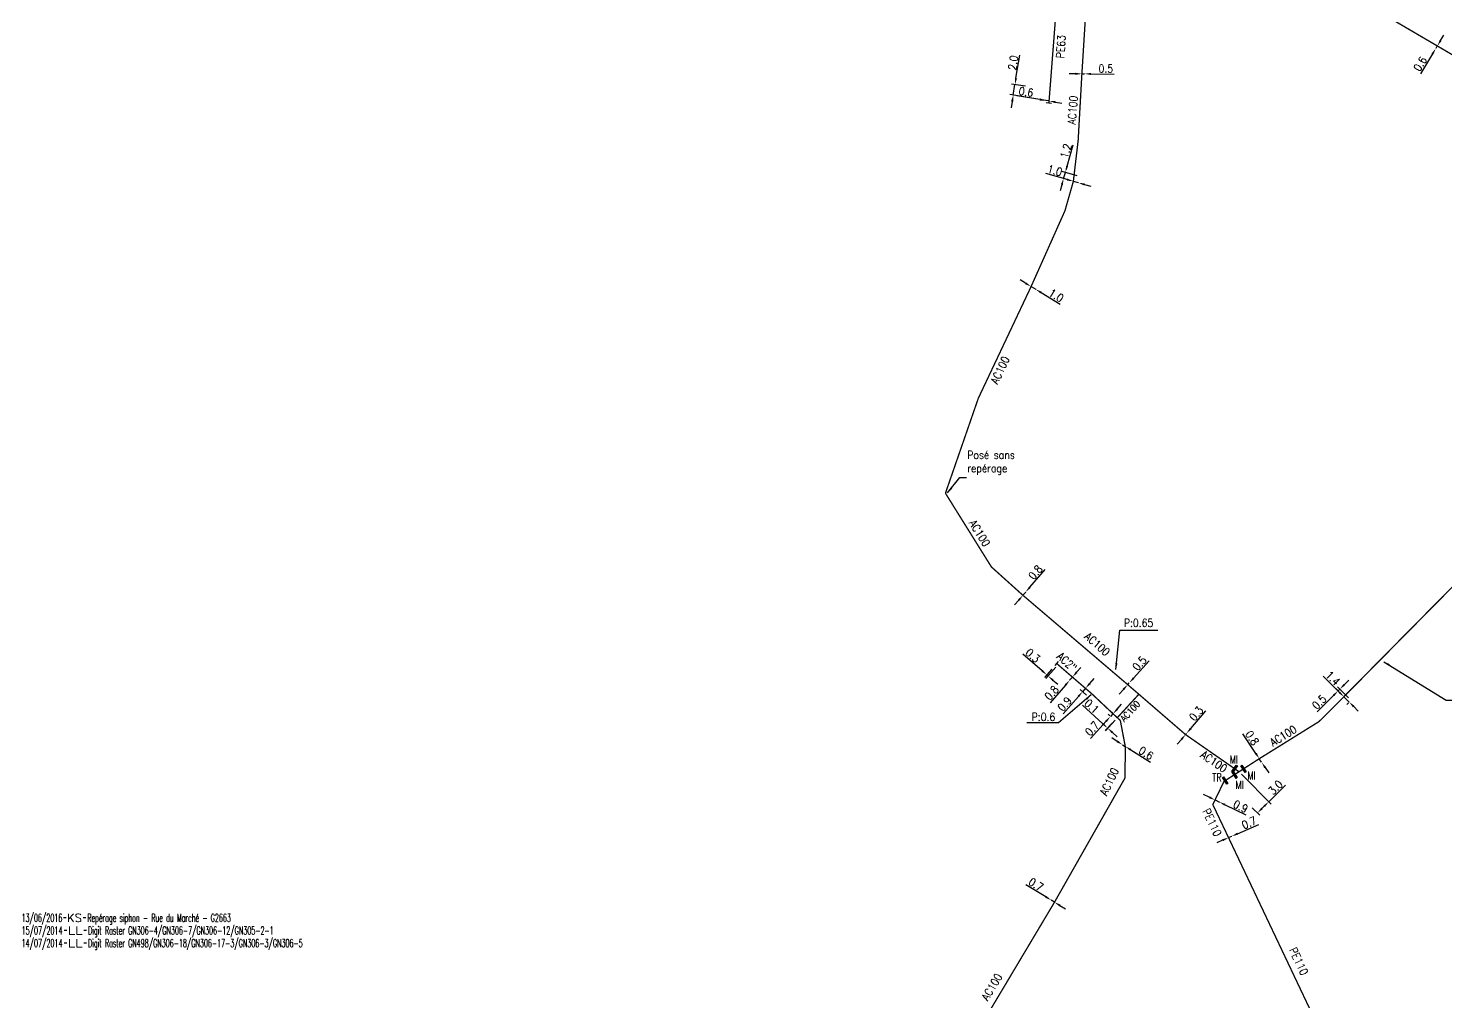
# Model space of a CAD drawing. Header units: millimetres. Extents: x 107999 to 109004, y 120010 to 121005.
# Drawn here: x 108010.8 to 108276.5, y 120505.6 to 120688.1 of the extents above; entities that cross this region are included whole.
import ezdxf
from ezdxf.enums import TextEntityAlignment as Align

# ---------------------------------------------------------------- set-up
doc = ezdxf.new("R2010")
doc.units = ezdxf.units.MM
doc.header["$PDMODE"] = 34
doc.linetypes.add('L_25_AP', pattern=[2000, 1000, 1000])
doc.linetypes.add('L_25_PE', pattern=[2000, 1000, 1000])
doc.layers.get('0').update_dxf_attribs({"linetype": 'CONTINUOUS'})
doc.layers.get('Defpoints').update_dxf_attribs({"linetype": 'CONTINUOUS'})
for name, color, linetype in [('L_150', 1, 'CONTINUOUS'), ('L_340', 7, 'CONTINUOUS'), ('L_910', 7, 'CONTINUOUS')]:
    doc.layers.add(name, color=color, linetype=linetype)
doc.styles.get("Standard").update_dxf_attribs({"font": 'romans.shx', "width": 0.85})
doc.dimstyles.get("Standard").update_dxf_attribs({"dimtxt": 1.5, "dimasz": 1.2, "dimexe": 0.625, "dimexo": 0.625, "dimgap": 0.25, "dimtad": 1, "dimdec": 1, "dimzin": 0, "dimdsep": 46, "dimtxsty": 'Standard', "dimcen": -0.5, "dimadec": 0, "dimazin": 0, "dimtfac": 1, "dimtdec": 1, "dimtmove": 0, "dimatfit": 3, "dimfxl": 0, "dimtolj": 1, "dimtzin": 0, "dimarcsym": 0})

# ---------------------------------------------------------------- blocks, each defined once
blk = doc.blocks.new('L_340_19')
at = {"linetype": 'Continuous'}
blk.add_hatch(color=0, dxfattribs=at).paths.add_polyline_path([(0.125, 0.75), (-0.125, 0.75), (-0.125, -0.75), (0.125, -0.75)])
at = {"color": 0, "linetype": 'Continuous'}
blk.add_lwpolyline([(-0.125, 0.75), (0.125, 0.75), (0.125, -0.75), (-0.125, -0.75)], close=True, dxfattribs=at)
at = {"color": 0, "linetype": 'Continuous', "width": 0.75}
for tag, height, flags, p in [('TR', 1.5, 8, (0, 3)), ('DEF_LEG', 1.2, 3, (0, -5)), ('DEF_COUP', 1.2, 3, (0, -7.5)), ('DEF_TYPE', 1.2, 3, (0, -10))]:
    blk.add_attdef(tag, text='', height=height, dxfattribs=dict(at, flags=flags)).set_placement(p, align=Align.MIDDLE)
blk = doc.blocks.new('L_340_16')
at = {"linetype": 'Continuous'}
blk.add_hatch(color=0, dxfattribs=at).paths.add_polyline_path([(0.125, 0.75), (-0.125, 0.75), (-0.125, -0.75), (0.125, -0.75)])
at = {"color": 0, "linetype": 'Continuous'}
blk.add_lwpolyline([(-0.125, 0.75), (0.125, 0.75), (0.125, -0.75), (-0.125, -0.75)], close=True, dxfattribs=at)
at = {"color": 0, "linetype": 'Continuous', "width": 0.75}
for tag, height, flags, p in [('MI', 1.5, 8, (0, 3)), ('DEF_LEG', 1.2, 3, (0, -5)), ('DEF_COUP', 1.2, 3, (0, -7.5)), ('DEF_TYPE', 1.2, 3, (0, -10))]:
    blk.add_attdef(tag, text='', height=height, dxfattribs=dict(at, flags=flags)).set_placement(p, align=Align.MIDDLE)
blk = doc.blocks.new('GIS_MODF')
at = {"color": 0, "linetype": 'Continuous', "flags": 128}
for points in [[(-2.18, -0.01), (-1.68, -0.01)], [(1.52, -0.01), (2.02, -0.01)]]:
    blk.add_lwpolyline(points, dxfattribs=at)
at = {"color": 0, "linetype": 'Continuous', "width": 0.5}
blk.add_attdef('DATE', text='', height=1.5, dxfattribs=at).set_placement((-2.5, -0.8), align=Align.RIGHT)
at = {"color": 0, "linetype": 'Continuous', "width": 1.771291}
blk.add_attdef('USER', text='', height=1.5, dxfattribs=at).set_placement((-1.51, -0.8), (1.28, -0.8), align=Align.FIT)
at = {"color": 0, "linetype": 'Continuous', "width": 0.5}
blk.add_attdef('DESC', (2.29, -0.8), '', height=1.5, dxfattribs=at)
blk = doc.blocks.new('L_340_07')
at = {"color": 0, "linetype": 'Continuous', "const_width": 0.25, "flags": 128}
blk.add_lwpolyline([(0, 0), (0.35, 0)], dxfattribs=at)
at = {"color": 0, "linetype": 'Continuous', "flags": 128}
blk.add_lwpolyline([(0.35, -0.5), (0.35, 0.5)], dxfattribs=at)
at = {"color": 0, "linetype": 'Continuous', "width": 0.75, "flags": 3}
for tag, p in [('DEF_COUP', (0.72, -5.97)), ('DEF_LEG', (0.72, -3.47)), ('DEF_TYPE', (0.72, -8.47))]:
    blk.add_attdef(tag, text='', height=1.2, dxfattribs=at).set_placement(p, align=Align.MIDDLE)
blk = doc.blocks.new('*D148')
at = {"layer": 'Defpoints', "color": 0, "linetype": 'Continuous', "transparency": 16777216}
for p in [(108237.76, 120548.74), (108239.79, 120542.45), (108241.21, 120541.01)]:
    blk.add_point(p, dxfattribs=at)
at = {"layer": 'L_150', "color": 0, "linetype": 'Continuous', "lineweight": -2, "transparency": 16777216}
for p, q in [((108238.2, 120548.3), (108243.78, 120542.69)), ((108243.34, 120543.13), (108246.44, 120546.21)), ((108240.23, 120542), (108241.65, 120540.57)), ((108242.06, 120541.86), (108242.49, 120542.28))]:
    blk.add_line(p, q, dxfattribs=at)
at = {"layer": 'L_150', "color": 0, "linetype": 'Continuous', "transparency": 16777216}
for points in [[(108242.35, 120542.42), (108242.63, 120542.14), (108243.34, 120543.13)], [(108241.92, 120542), (108242.2, 120541.72), (108241.21, 120541.01)]]:
    blk.add_solid(points, dxfattribs=at)
at = {"layer": 'L_150', "color": 0, "linetype": 'Continuous', "transparency": 16777216, "insert": (108244.61, 120545.8), "char_height": 1.5, "attachment_point": 5, "rotation": 44.8617}
blk.add_mtext('\\A1;3.0', dxfattribs=at)
blk = doc.blocks.new('*D149')
at = {"layer": 'Defpoints', "color": 0, "linetype": 'Continuous', "transparency": 16777216}
for p in [(108241.56, 120551.19), (108242, 120550.52), (108242, 120550.52)]:
    blk.add_point(p, dxfattribs=at)
at = {"layer": 'L_150', "color": 0, "linetype": 'Continuous', "lineweight": -2, "transparency": 16777216}
for p, q in [((108240.9, 120552.19), (108238.5, 120555.84)), ((108242, 120550.52), (108241.56, 120551.19)), ((108242.66, 120549.52), (108243.32, 120548.52))]:
    blk.add_line(p, q, dxfattribs=at)
at = {"layer": 'L_150', "color": 0, "linetype": 'Continuous', "transparency": 16777216}
for points in [[(108241.07, 120552.3), (108240.73, 120552.08), (108241.56, 120551.19)], [(108242.83, 120549.63), (108242.49, 120549.41), (108242, 120550.52)]]:
    blk.add_solid(points, dxfattribs=at)
at = {"layer": 'L_150', "color": 0, "linetype": 'Continuous', "transparency": 16777216, "insert": (108240.21, 120555.07), "char_height": 1.5, "attachment_point": 5, "rotation": 303.3249}
blk.add_mtext('\\A1;0.8', dxfattribs=at)
blk = doc.blocks.new('*D150')
at = {"layer": 'Defpoints', "color": 0, "linetype": 'Continuous', "transparency": 16777216}
for p in [(108233.26, 120543.45), (108234.07, 120543.06), (108234.07, 120543.06)]:
    blk.add_point(p, dxfattribs=at)
at = {"layer": 'L_150', "color": 0, "linetype": 'Continuous', "lineweight": -2, "transparency": 16777216}
for p, q in [((108232.18, 120543.97), (108231.1, 120544.49)), ((108233.26, 120543.45), (108234.07, 120543.06)), ((108235.15, 120542.53), (108239.03, 120540.66))]:
    blk.add_line(p, q, dxfattribs=at)
at = {"layer": 'L_150', "color": 0, "linetype": 'Continuous', "transparency": 16777216}
for points in [[(108232.26, 120544.15), (108232.09, 120543.79), (108233.26, 120543.45)], [(108235.23, 120542.71), (108235.06, 120542.35), (108234.07, 120543.06)]]:
    blk.add_solid(points, dxfattribs=at)
at = {"layer": 'L_150', "color": 0, "linetype": 'Continuous', "transparency": 16777216, "insert": (108238.06, 120542.23), "char_height": 1.5, "attachment_point": 5, "rotation": 334.1848}
blk.add_mtext('\\A1;0.9', dxfattribs=at)
blk = doc.blocks.new('*D151')
at = {"layer": 'Defpoints', "color": 0, "linetype": 'Continuous', "transparency": 16777216}
for p in [(108235.79, 120536.39), (108236.38, 120536.65), (108236.38, 120536.65)]:
    blk.add_point(p, dxfattribs=at)
at = {"layer": 'L_150', "color": 0, "linetype": 'Continuous', "lineweight": -2, "transparency": 16777216}
for p, q in [((108237.48, 120537.13), (108241.49, 120538.88)), ((108234.69, 120535.91), (108233.59, 120535.43)), ((108235.79, 120536.39), (108236.38, 120536.65))]:
    blk.add_line(p, q, dxfattribs=at)
at = {"layer": 'L_150', "color": 0, "linetype": 'Continuous', "transparency": 16777216}
for points in [[(108237.4, 120537.31), (108237.56, 120536.95), (108236.38, 120536.65)], [(108234.61, 120536.09), (108234.77, 120535.72), (108235.79, 120536.39)]]:
    blk.add_solid(points, dxfattribs=at)
at = {"layer": 'L_150', "color": 0, "linetype": 'Continuous', "transparency": 16777216, "insert": (108239.64, 120539.16), "char_height": 1.5, "attachment_point": 5, "rotation": 23.6344}
blk.add_mtext('\\A1;0.7', dxfattribs=at)
blk = doc.blocks.new('*D303')
at = {"layer": 'Defpoints', "color": 0, "linetype": 'Continuous', "transparency": 16777216}
for p in [(108202.57, 120524.66), (108202.57, 120524.66), (108203.17, 120524.29)]:
    blk.add_point(p, dxfattribs=at)
at = {"layer": 'L_150', "color": 0, "linetype": 'Continuous', "lineweight": -2, "transparency": 16777216}
for p, q in [((108201.55, 120525.29), (108197.82, 120527.57)), ((108203.17, 120524.29), (108202.57, 120524.66)), ((108204.19, 120523.66), (108205.21, 120523.03))]:
    blk.add_line(p, q, dxfattribs=at)
at = {"layer": 'L_150', "color": 0, "linetype": 'Continuous', "transparency": 16777216}
for points in [[(108201.65, 120525.46), (108201.44, 120525.12), (108202.57, 120524.66)], [(108204.29, 120523.83), (108204.08, 120523.49), (108203.17, 120524.29)]]:
    blk.add_solid(points, dxfattribs=at)
at = {"layer": 'L_150', "color": 0, "linetype": 'Continuous', "transparency": 16777216, "insert": (108199.7, 120527.6), "char_height": 1.5, "attachment_point": 5, "rotation": 328.421}
blk.add_mtext('\\A1;0.7', dxfattribs=at)
blk = doc.blocks.new('*D304')
at = {"layer": 'Defpoints', "color": 0, "linetype": 'Continuous', "transparency": 16777216}
for p in [(108215.92, 120553.81), (108215.92, 120553.81), (108216.43, 120553.49)]:
    blk.add_point(p, dxfattribs=at)
at = {"layer": 'L_150', "color": 0, "linetype": 'Continuous', "lineweight": -2, "transparency": 16777216}
for p, q in [((108214.91, 120554.44), (108213.89, 120555.08)), ((108215.92, 120553.81), (108216.43, 120553.49)), ((108217.45, 120552.85), (108221.15, 120550.53))]:
    blk.add_line(p, q, dxfattribs=at)
at = {"layer": 'L_150', "color": 0, "linetype": 'Continuous', "transparency": 16777216}
for points in [[(108215.01, 120554.61), (108214.8, 120554.27), (108215.92, 120553.81)], [(108217.56, 120553.02), (108217.34, 120552.68), (108216.43, 120553.49)]]:
    blk.add_solid(points, dxfattribs=at)
at = {"layer": 'L_150', "color": 0, "linetype": 'Continuous', "transparency": 16777216, "insert": (108220.34, 120552.22), "char_height": 1.5, "attachment_point": 5, "rotation": 327.9669}
blk.add_mtext('\\A1;0.6', dxfattribs=at)
blk = doc.blocks.new('*D305')
at = {"layer": 'Defpoints', "color": 0, "linetype": 'Continuous', "transparency": 16777216}
for p in [(108214.94, 120558.87), (108213.1, 120556.94), (108214.43, 120558.39)]:
    blk.add_point(p, dxfattribs=at)
at = {"layer": 'L_150', "color": 0, "linetype": 'Continuous', "lineweight": -2, "transparency": 16777216}
for p, q in [((108212.22, 120557.75), (108208.44, 120561.22)), ((108214.01, 120557.93), (108212.68, 120556.48)), ((108214.52, 120558.41), (108212.72, 120556.44)), ((108213.14, 120556.91), (108213.1, 120556.94)), ((108214.02, 120556.09), (108214.91, 120555.28))]:
    blk.add_line(p, q, dxfattribs=at)
at = {"layer": 'L_150', "color": 0, "linetype": 'Continuous', "transparency": 16777216}
for points in [[(108212.35, 120557.9), (108212.08, 120557.6), (108213.1, 120556.94)], [(108214.16, 120556.24), (108213.89, 120555.95), (108213.14, 120556.91)]]:
    blk.add_solid(points, dxfattribs=at)
at = {"layer": 'L_150', "color": 0, "linetype": 'Continuous', "transparency": 16777216, "insert": (108210.15, 120561.01), "char_height": 1.5, "attachment_point": 5, "rotation": 317.4646}
blk.add_mtext('\\A1;0.1', dxfattribs=at)
blk = doc.blocks.new('*D306')
at = {"layer": 'Defpoints', "color": 0, "linetype": 'Continuous', "transparency": 16777216}
for p in [(108213.66, 120559.1), (108214.01, 120558.77), (108214.48, 120559.29)]:
    blk.add_point(p, dxfattribs=at)
at = {"layer": 'L_150', "color": 0, "linetype": 'Continuous', "lineweight": -2, "transparency": 16777216}
for p, q in [((108214.94, 120560.5), (108215.75, 120561.38)), ((108213.55, 120559.2), (108213.2, 120559.52)), ((108214.13, 120559.61), (108213.66, 120559.1)), ((108214.02, 120559.71), (108213.67, 120560.03)), ((108212.85, 120558.21), (108209.89, 120554.99))]:
    blk.add_line(p, q, dxfattribs=at)
at = {"layer": 'L_150', "color": 0, "linetype": 'Continuous', "transparency": 16777216}
for points in [[(108212.7, 120558.35), (108212.99, 120558.08), (108213.66, 120559.1)], [(108214.79, 120560.63), (108215.09, 120560.36), (108214.13, 120559.61)]]:
    blk.add_solid(points, dxfattribs=at)
at = {"layer": 'L_150', "color": 0, "linetype": 'Continuous', "transparency": 16777216, "insert": (108210.23, 120556.83), "char_height": 1.5, "attachment_point": 5, "rotation": 47.4646}
blk.add_mtext('\\A1;0.7', dxfattribs=at)
blk = doc.blocks.new('*D307')
at = {"layer": 'Defpoints', "color": 0, "linetype": 'Continuous', "transparency": 16777216}
for p in [(108201.73, 120566.9), (108203.07, 120568.43), (108203.81, 120568.83)]:
    blk.add_point(p, dxfattribs=at)
at = {"layer": 'L_340', "color": 0, "linetype": 'Continuous', "lineweight": -2, "transparency": 16777216}
for p, q in [((108200.83, 120567.68), (108197.25, 120570.79)), ((108202.66, 120567.96), (108201.32, 120566.42)), ((108203.4, 120568.35), (108201.55, 120566.23)), ((108201.96, 120566.7), (108201.73, 120566.9)), ((108202.87, 120565.91), (108203.77, 120565.13))]:
    blk.add_line(p, q, dxfattribs=at)
at = {"layer": 'L_340', "color": 0, "linetype": 'Continuous', "transparency": 16777216}
for points in [[(108200.96, 120567.83), (108200.7, 120567.53), (108201.73, 120566.9)], [(108203, 120566.06), (108202.74, 120565.76), (108201.96, 120566.7)]]:
    blk.add_solid(points, dxfattribs=at)
at = {"layer": 'L_340', "color": 0, "linetype": 'Continuous', "transparency": 16777216, "insert": (108199.1, 120570.51), "char_height": 1.5, "attachment_point": 5, "rotation": 319.0316}
blk.add_mtext('\\A1;0.3', dxfattribs=at)
blk = doc.blocks.new('*D308')
at = {"layer": 'Defpoints', "color": 0, "linetype": 'Continuous', "transparency": 16777216}
for p in [(108206.01, 120565.88), (108206.01, 120565.88), (108206.53, 120566.48)]:
    blk.add_point(p, dxfattribs=at)
at = {"layer": 'L_150', "color": 0, "linetype": 'Continuous', "lineweight": -2, "transparency": 16777216}
for p, q in [((108207.32, 120567.39), (108208.11, 120568.29)), ((108205.22, 120564.97), (108202.36, 120561.67)), ((108206.53, 120566.48), (108206.01, 120565.88))]:
    blk.add_line(p, q, dxfattribs=at)
at = {"layer": 'L_150', "color": 0, "linetype": 'Continuous', "transparency": 16777216}
for points in [[(108207.17, 120567.52), (108207.47, 120567.26), (108206.53, 120566.48)], [(108205.07, 120565.1), (108205.37, 120564.84), (108206.01, 120565.88)]]:
    blk.add_solid(points, dxfattribs=at)
at = {"layer": 'L_150', "color": 0, "linetype": 'Continuous', "transparency": 16777216, "insert": (108202.64, 120563.52), "char_height": 1.5, "attachment_point": 5, "rotation": 49.0316}
blk.add_mtext('\\A1;0.8', dxfattribs=at)
blk = doc.blocks.new('*D309')
at = {"layer": 'Defpoints', "color": 0, "linetype": 'Continuous', "transparency": 16777216}
for p in [(108208.43, 120563.75), (108209.63, 120562.69), (108210.19, 120563.33)]:
    blk.add_point(p, dxfattribs=at)
at = {"layer": 'L_150', "color": 0, "linetype": 'Continuous', "lineweight": -2, "transparency": 16777216}
for p, q in [((108209.16, 120563.11), (108207.96, 120564.16)), ((108208.99, 120564.39), (108208.43, 120563.75)), ((108209.72, 120563.75), (108208.52, 120564.8)), ((108209.78, 120565.29), (108210.58, 120566.19)), ((108207.64, 120562.85), (108204.79, 120559.62))]:
    blk.add_line(p, q, dxfattribs=at)
at = {"layer": 'L_150', "color": 0, "linetype": 'Continuous', "transparency": 16777216}
for points in [[(108209.63, 120565.42), (108209.94, 120565.16), (108208.99, 120564.39)], [(108207.49, 120562.98), (108207.79, 120562.72), (108208.43, 120563.75)]]:
    blk.add_solid(points, dxfattribs=at)
at = {"layer": 'L_150', "color": 0, "linetype": 'Continuous', "transparency": 16777216, "insert": (108205.07, 120561.44), "char_height": 1.5, "attachment_point": 5, "rotation": 48.6277}
blk.add_mtext('\\A1;0.9', dxfattribs=at)
blk = doc.blocks.new('*D310')
at = {"layer": 'Defpoints', "color": 0, "linetype": 'Continuous', "transparency": 16777216}
for p in [(108227.93, 120555.94), (108227.93, 120555.94), (108227.73, 120555.71)]:
    blk.add_point(p, dxfattribs=at)
at = {"layer": 'L_150', "color": 0, "linetype": 'Continuous', "lineweight": -2, "transparency": 16777216}
for p, q in [((108228.71, 120556.85), (108231.54, 120560.18)), ((108227.73, 120555.71), (108227.93, 120555.94)), ((108226.95, 120554.8), (108226.18, 120553.88))]:
    blk.add_line(p, q, dxfattribs=at)
at = {"layer": 'L_150', "color": 0, "linetype": 'Continuous', "transparency": 16777216}
for points in [[(108228.55, 120556.98), (108228.86, 120556.72), (108227.93, 120555.94)], [(108226.8, 120554.93), (108227.11, 120554.67), (108227.73, 120555.71)]]:
    blk.add_solid(points, dxfattribs=at)
at = {"layer": 'L_150', "color": 0, "linetype": 'Continuous', "transparency": 16777216, "insert": (108229.75, 120559.62), "char_height": 1.5, "attachment_point": 5, "rotation": 49.5732}
blk.add_mtext('\\A1;0.3', dxfattribs=at)
blk = doc.blocks.new('*D311')
at = {"layer": 'Defpoints', "color": 0, "linetype": 'Continuous', "transparency": 16777216}
for p in [(108216.89, 120565.07), (108217.19, 120565.41), (108217.19, 120565.41)]:
    blk.add_point(p, dxfattribs=at)
at = {"layer": 'L_150', "color": 0, "linetype": 'Continuous', "lineweight": -2, "transparency": 16777216}
for p, q in [((108218, 120566.3), (108220.92, 120569.55)), ((108216.09, 120564.18), (108215.29, 120563.29)), ((108216.89, 120565.07), (108217.19, 120565.41))]:
    blk.add_line(p, q, dxfattribs=at)
at = {"layer": 'L_150', "color": 0, "linetype": 'Continuous', "transparency": 16777216}
for points in [[(108215.94, 120564.31), (108216.24, 120564.05), (108216.89, 120565.07)], [(108217.85, 120566.43), (108218.14, 120566.16), (108217.19, 120565.41)]]:
    blk.add_solid(points, dxfattribs=at)
at = {"layer": 'L_150', "color": 0, "linetype": 'Continuous', "transparency": 16777216, "insert": (108219.12, 120569.04), "char_height": 1.5, "attachment_point": 5, "rotation": 48.0014}
blk.add_mtext('\\A1;0.5', dxfattribs=at)
blk = doc.blocks.new('*D312')
at = {"layer": 'Defpoints', "color": 0, "linetype": 'Continuous', "transparency": 16777216}
for p in [(108197.25, 120581.82), (108197.77, 120582.43), (108197.77, 120582.43)]:
    blk.add_point(p, dxfattribs=at)
at = {"layer": 'L_150', "color": 0, "linetype": 'Continuous', "lineweight": -2, "transparency": 16777216}
for p, q in [((108198.55, 120583.34), (108201.39, 120586.67)), ((108196.47, 120580.91), (108195.69, 120580)), ((108197.25, 120581.82), (108197.77, 120582.43))]:
    blk.add_line(p, q, dxfattribs=at)
at = {"layer": 'L_150', "color": 0, "linetype": 'Continuous', "transparency": 16777216}
for points in [[(108198.4, 120583.47), (108198.7, 120583.21), (108197.77, 120582.43)], [(108196.32, 120581.04), (108196.62, 120580.78), (108197.25, 120581.82)]]:
    blk.add_solid(points, dxfattribs=at)
at = {"layer": 'L_150', "color": 0, "linetype": 'Continuous', "transparency": 16777216, "insert": (108199.6, 120586.11), "char_height": 1.5, "attachment_point": 5, "rotation": 49.5029}
blk.add_mtext('\\A1;0.8', dxfattribs=at)
blk = doc.blocks.new('*D313')
at = {"layer": 'Defpoints', "color": 0, "linetype": 'Continuous', "transparency": 16777216}
for p in [(108198.78, 120639.69), (108199.64, 120639.18), (108199.64, 120639.18)]:
    blk.add_point(p, dxfattribs=at)
at = {"layer": 'L_150', "color": 0, "linetype": 'Continuous', "lineweight": -2, "transparency": 16777216}
for p, q in [((108197.75, 120640.31), (108196.72, 120640.93)), ((108198.78, 120639.69), (108199.64, 120639.18)), ((108200.67, 120638.56), (108204.26, 120636.4))]:
    blk.add_line(p, q, dxfattribs=at)
at = {"layer": 'L_150', "color": 0, "linetype": 'Continuous', "transparency": 16777216}
for points in [[(108197.85, 120640.48), (108197.65, 120640.14), (108198.78, 120639.69)], [(108200.77, 120638.73), (108200.56, 120638.39), (108199.64, 120639.18)]]:
    blk.add_solid(points, dxfattribs=at)
at = {"layer": 'L_150', "color": 0, "linetype": 'Continuous', "transparency": 16777216, "insert": (108203.49, 120638.03), "char_height": 1.5, "attachment_point": 5, "rotation": 328.9707}
blk.add_mtext('\\A1;1.0', dxfattribs=at)
blk = doc.blocks.new('*D314')
at = {"layer": 'Defpoints', "color": 0, "linetype": 'Continuous', "transparency": 16777216}
for p in [(108205.2, 120661.1), (108207.99, 120660.3), (108206.7, 120659.42)]:
    blk.add_point(p, dxfattribs=at)
at = {"layer": 'L_150', "color": 0, "linetype": 'Continuous', "lineweight": -2, "transparency": 16777216}
for p, q in [((108205.53, 120662.25), (108206.67, 120666.28)), ((108206.1, 120659.59), (108204.27, 120660.12)), ((108207.39, 120660.48), (108204.6, 120661.27)), ((108204.87, 120659.94), (108205.2, 120661.1)), ((108204.54, 120658.79), (108204.21, 120657.64))]:
    blk.add_line(p, q, dxfattribs=at)
at = {"layer": 'L_150', "color": 0, "linetype": 'Continuous', "transparency": 16777216}
for points in [[(108205.34, 120662.31), (108205.72, 120662.2), (108205.2, 120661.1)], [(108204.35, 120658.85), (108204.74, 120658.74), (108204.87, 120659.94)]]:
    blk.add_solid(points, dxfattribs=at)
at = {"layer": 'L_150', "color": 0, "linetype": 'Continuous', "transparency": 16777216, "insert": (108205.3, 120665.12), "char_height": 1.5, "attachment_point": 5, "rotation": 74.1174}
blk.add_mtext('\\A1;1.2', dxfattribs=at)
blk = doc.blocks.new('*D315')
at = {"layer": 'Defpoints', "color": 0, "linetype": 'Continuous', "transparency": 16777216}
for p in [(108208.3, 120679.57), (108208.8, 120679.57), (108208.8, 120679.57)]:
    blk.add_point(p, dxfattribs=at)
at = {"layer": 'L_150', "color": 0, "linetype": 'Continuous', "lineweight": -2, "transparency": 16777216}
for p, q in [((108207.1, 120679.58), (108205.9, 120679.59)), ((108208.3, 120679.57), (108208.8, 120679.57)), ((108210, 120679.56), (108214.37, 120679.54))]:
    blk.add_line(p, q, dxfattribs=at)
at = {"layer": 'L_150', "color": 0, "linetype": 'Continuous', "transparency": 16777216}
for points in [[(108207.1, 120679.78), (108207.1, 120679.38), (108208.3, 120679.57)], [(108210, 120679.76), (108210, 120679.36), (108208.8, 120679.57)]]:
    blk.add_solid(points, dxfattribs=at)
at = {"layer": 'L_150', "color": 0, "linetype": 'Continuous', "transparency": 16777216, "insert": (108212.79, 120680.55), "char_height": 1.5, "attachment_point": 5, "rotation": 359.6951}
blk.add_mtext('\\A1;0.5', dxfattribs=at)
blk = doc.blocks.new('*D321')
at = {"layer": 'Defpoints', "color": 0, "linetype": 'Continuous', "transparency": 16777216}
for p in [(108195.75, 120677.55), (108198.37, 120677.13), (108202.15, 120674.48)]:
    blk.add_point(p, dxfattribs=at)
at = {"layer": 'L_340', "color": 0, "linetype": 'Continuous', "lineweight": -2, "transparency": 16777216}
for p, q in [((108195.94, 120678.74), (108196.65, 120683.05)), ((108201.53, 120674.58), (108194.81, 120675.68)), ((108197.75, 120677.23), (108195.13, 120677.66)), ((108195.43, 120675.58), (108195.75, 120677.55)), ((108195.23, 120674.4), (108195.04, 120673.21))]:
    blk.add_line(p, q, dxfattribs=at)
at = {"layer": 'L_340', "color": 0, "linetype": 'Continuous', "transparency": 16777216}
for points in [[(108195.75, 120678.77), (108196.14, 120678.71), (108195.75, 120677.55)], [(108195.03, 120674.43), (108195.43, 120674.36), (108195.43, 120675.58)]]:
    blk.add_solid(points, dxfattribs=at)
at = {"layer": 'L_340', "color": 0, "linetype": 'Continuous', "transparency": 16777216, "insert": (108195.41, 120681.65), "char_height": 1.5, "attachment_point": 5, "rotation": 80.7083}
blk.add_mtext('\\A1;2.0', dxfattribs=at)
blk = doc.blocks.new('*D322')
at = {"layer": 'Defpoints', "color": 0, "linetype": 'Continuous', "transparency": 16777216}
for p in [(108201.61, 120674.57), (108201.61, 120674.57), (108202.15, 120674.48)]:
    blk.add_point(p, dxfattribs=at)
at = {"layer": 'L_340', "color": 0, "linetype": 'Continuous', "lineweight": -2, "transparency": 16777216}
for p, q in [((108200.42, 120674.76), (108196.11, 120675.47)), ((108202.15, 120674.48), (108201.61, 120674.57)), ((108203.34, 120674.29), (108204.52, 120674.09))]:
    blk.add_line(p, q, dxfattribs=at)
at = {"layer": 'L_340', "color": 0, "linetype": 'Continuous', "transparency": 16777216}
for points in [[(108200.46, 120674.96), (108200.39, 120674.57), (108201.61, 120674.57)], [(108203.37, 120674.48), (108203.3, 120674.09), (108202.15, 120674.48)]]:
    blk.add_solid(points, dxfattribs=at)
at = {"layer": 'L_340', "color": 0, "linetype": 'Continuous', "transparency": 16777216, "insert": (108197.84, 120676.2), "char_height": 1.5, "attachment_point": 5, "rotation": 350.7083}
blk.add_mtext('\\A1;0.6', dxfattribs=at)
blk = doc.blocks.new('*D328')
at = {"layer": 'Defpoints', "color": 0, "linetype": 'Continuous', "transparency": 16777216}
for p in [(108206.7, 120659.42), (108207.66, 120659.15), (108207.66, 120659.15)]:
    blk.add_point(p, dxfattribs=at)
at = {"layer": 'L_150', "color": 0, "linetype": 'Continuous', "lineweight": -2, "transparency": 16777216}
for p, q in [((108205.55, 120659.75), (108201.52, 120660.9)), ((108207.66, 120659.15), (108206.7, 120659.42)), ((108208.82, 120658.82), (108209.97, 120658.49))]:
    blk.add_line(p, q, dxfattribs=at)
at = {"layer": 'L_150', "color": 0, "linetype": 'Continuous', "transparency": 16777216}
for points in [[(108205.6, 120659.94), (108205.49, 120659.56), (108206.7, 120659.42)], [(108208.87, 120659.01), (108208.76, 120658.63), (108207.66, 120659.15)]]:
    blk.add_solid(points, dxfattribs=at)
at = {"layer": 'L_150', "color": 0, "linetype": 'Continuous', "transparency": 16777216, "insert": (108203.23, 120661.45), "char_height": 1.5, "attachment_point": 5, "rotation": 344.1174}
blk.add_mtext('\\A1;1.0', dxfattribs=at)
blk = doc.blocks.new('*D329')
at = {"layer": 'Defpoints', "color": 0, "linetype": 'Continuous', "transparency": 16777216}
for p in [(108257.41, 120562.8), (108257.41, 120562.8), (108258.72, 120562.13)]:
    blk.add_point(p, dxfattribs=at)
at = {"layer": 'L_150', "color": 0, "linetype": 'Continuous', "lineweight": -2, "transparency": 16777216}
for p, q in [((108256.56, 120563.65), (108253.55, 120566.66)), ((108258.4, 120561.81), (108257.41, 120562.8)), ((108258.28, 120561.69), (108257.96, 120561.37)), ((108259.25, 120560.97), (108260.1, 120560.12))]:
    blk.add_line(p, q, dxfattribs=at)
at = {"layer": 'L_150', "color": 0, "linetype": 'Continuous', "transparency": 16777216}
for points in [[(108256.7, 120563.79), (108256.42, 120563.51), (108257.41, 120562.8)], [(108259.39, 120561.11), (108259.11, 120560.82), (108258.4, 120561.81)]]:
    blk.add_solid(points, dxfattribs=at)
at = {"layer": 'L_150', "color": 0, "linetype": 'Continuous', "transparency": 16777216, "insert": (108255.34, 120566.29), "char_height": 1.5, "attachment_point": 5, "rotation": 315.0431}
blk.add_mtext('\\A1;1.4', dxfattribs=at)
blk = doc.blocks.new('*D330')
at = {"layer": 'Defpoints', "color": 0, "linetype": 'Continuous', "transparency": 16777216}
for p in [(108256.32, 120563.89), (108257.41, 120562.8), (108258.72, 120562.13)]:
    blk.add_point(p, dxfattribs=at)
at = {"layer": 'L_150', "color": 0, "linetype": 'Continuous', "lineweight": -2, "transparency": 16777216}
for p, q in [((108256.97, 120563.25), (108255.88, 120564.33)), ((108258.28, 120562.57), (108256.19, 120564.65)), ((108256.64, 120564.21), (108256.32, 120563.89)), ((108257.48, 120565.06), (108258.33, 120565.91)), ((108255.47, 120563.04), (108252.38, 120559.95))]:
    blk.add_line(p, q, dxfattribs=at)
at = {"layer": 'L_150', "color": 0, "linetype": 'Continuous', "transparency": 16777216}
for points in [[(108255.33, 120563.18), (108255.61, 120562.9), (108256.32, 120563.89)], [(108257.34, 120565.2), (108257.63, 120564.92), (108256.64, 120564.21)]]:
    blk.add_solid(points, dxfattribs=at)
at = {"layer": 'L_150', "color": 0, "linetype": 'Continuous', "transparency": 16777216, "insert": (108252.79, 120561.78), "char_height": 1.5, "attachment_point": 5, "rotation": 45.0431}
blk.add_mtext('\\A1;0.5', dxfattribs=at)
blk = doc.blocks.new('*D349')
at = {"layer": 'Defpoints', "color": 0, "linetype": 'Continuous', "transparency": 16777216}
for p in [(108274.64, 120684.33), (108274.64, 120684.33), (108274.93, 120684.8)]:
    blk.add_point(p, dxfattribs=at)
at = {"layer": 'L_150', "color": 0, "linetype": 'Continuous', "lineweight": -2, "transparency": 16777216}
for p, q in [((108275.55, 120685.82), (108276.18, 120686.85)), ((108274.93, 120684.8), (108274.64, 120684.33)), ((108274.02, 120683.3), (108271.75, 120679.57))]:
    blk.add_line(p, q, dxfattribs=at)
at = {"layer": 'L_150', "color": 0, "linetype": 'Continuous', "transparency": 16777216}
for points in [[(108273.85, 120683.41), (108274.19, 120683.2), (108274.64, 120684.33)], [(108275.38, 120685.93), (108275.72, 120685.72), (108274.93, 120684.8)]]:
    blk.add_solid(points, dxfattribs=at)
at = {"layer": 'L_150', "color": 0, "linetype": 'Continuous', "transparency": 16777216, "insert": (108271.72, 120681.44), "char_height": 1.5, "attachment_point": 5, "rotation": 58.7296}
blk.add_mtext('\\A1;0.6', dxfattribs=at)

msp = doc.modelspace()

# ---------------------------------------------------------------- linework, layer by layer
at = {"layer": 'L_150', "linetype": 'L_25_PE', "const_width": 0.25, "flags": 128}
msp.add_lwpolyline([(108202.15, 120674.48), (108203.51, 120692.01), (108203.88, 120700.17), (108204.86, 120710.98), (108205.13, 120717.45, 0.152284), (108203.72, 120721.85)], format="xyb", dxfattribs=at)
at = {"layer": 'L_150', "linetype": 'L_25_AP', "const_width": 0.25, "flags": 128}
for points in [[(108211.17, 120718.23), (108210.45, 120711.62), (108210.17, 120709.45), (108208.3, 120679.57), (108207.61, 120667.21, -0.020392), (108207.61, 120667.17), (108206.7, 120659.42), (108205.15, 120653.97, -0.042452), (108205.12, 120653.89), (108198.78, 120639.69), (108188.9, 120618.78, 0.026996), (108188.88, 120618.73), (108182.8, 120601.17, 0.22653), (108182.85, 120600.75), (108191.3, 120587.2, 0.07023), (108191.39, 120587.09), (108197.25, 120581.82), (108216.89, 120565.07), (108218.98, 120563.27), (108227.73, 120555.71), (108236.83, 120549.38)], [(108148.56, 120432.73), (108149.65, 120434.54), (108170.05, 120469.17), (108185.37, 120494.52), (108186.2, 120495.89), (108188.67, 120499.97), (108203.17, 120524.29), (108216.33, 120547.48, 0.128286), (108216.4, 120547.73), (108216.43, 120553.49), (108215.54, 120558.18, 0.161557), (108215.39, 120558.46), (108214.94, 120558.87), (108214.48, 120559.29), (108210.19, 120563.33), (108206.53, 120566.48), (108203.81, 120568.83)]]:
    msp.add_lwpolyline(points, format="xyb", dxfattribs=at)
for points in [[(108328.22, 120634.65), (108320.66, 120642.44), (108319.5, 120643.56), (108295.56, 120668.03), (108285.93, 120677.87), (108285.05, 120678.38), (108284.87, 120678.95), (108274.93, 120684.8), (108256.23, 120695.75), (108245.61, 120701.52), (108243.12, 120702.76)], [(108214.94, 120558.87), (108218.98, 120563.27)], [(108235.28, 120547.15), (108236.81, 120548.13)], [(108237.02, 120548.27), (108237.76, 120548.74), (108238.49, 120549.21)], [(108237.03, 120549.24), (108237.76, 120548.74)]]:
    msp.add_lwpolyline(points, dxfattribs=at)
at = {"layer": 'L_150', "linetype": 'L_25_AP', "flags": 128}
msp.add_lwpolyline([(108238.7, 120549.35, 0.25, 0.25, 0), (108241.56, 120551.19, 0.25, 0.25, 0), (108252.76, 120558.15, 0.25, 0.25, 0), (108253.6, 120558.99, 0.25, 0.25, 0), (108257.41, 120562.8, 0.25, 0.25, 0), (108325.07, 120631.29, 0.25, 0.25, 0), (108327.11, 120633.46, 0.25, 0.25, 0), (108328.22, 120634.65, 0.25, 0.25, 0), (108328.22, 120634.65, 0.25, 0.25, 0), (108332.08, 120638.75, 0, 0, 0)], format="xyseb", dxfattribs=at)
at = {"layer": 'L_150', "linetype": 'L_25_PE', "flags": 128}
msp.add_lwpolyline([(108437.81, 120261.21, 0.25, 0.25, 0), (108424.51, 120277.58, 0.25, 0.25, 0), (108424.06, 120278.14, 0.25, 0.25, 0), (108412.88, 120291.4, 0.25, 0.25, 0), (108399.29, 120308.59, 0.25, 0.25, 0), (108391.24, 120317.71, 0.25, 0.25, 0), (108376.66, 120334.98, 0.25, 0.25, 0), (108355.38, 120360.42, 0.25, 0.25, 0), (108346.46, 120371.09, 0.25, 0.25, 0), (108336.32, 120381.55, 0.25, 0.25, 0), (108325.44, 120391.92, 0.25, 0.25, 0), (108315.11, 120401.44, 0.25, 0.25, 0), (108307.17, 120410.14, 0.25, 0.25, 0), (108300.63, 120421.5, 0.25, 0.25, 0), (108293.07, 120434.02, 0.25, 0.25, 0), (108284.75, 120445.48, 0.25, 0.25, 0), (108280.9, 120452.15, 0.25, 0.25, 0), (108272.59, 120468.52, 0.25, 0.25, 0), (108260.48, 120495.77, 0.25, 0.25, 0), (108254.48, 120501.01, 0.25, 0.25, 0), (108251.22, 120503.86, 0.25, 0.25, 0), (108235.79, 120536.39, 0.25, 0.25, 0), (108232.84, 120542.59, 0.25, 0.25, 0), (108233.26, 120543.45, 0.25, 0.25, 0), (108234.94, 120546.93, 0.25, 0.25, 0), (108235.07, 120547.01, 0, 0, 0)], format="xyseb", dxfattribs=at)

# ---------------------------------------------------------------- block references
at = {"layer": 'L_150'}
ref = msp.add_blockref('GIS_MODF', (108019.72, 120519.03), dxfattribs=at)
ref.add_attrib('DATE', '15/07/2014', dxfattribs={"layer": '0', "color": 0, "linetype": 'Continuous', "height": 1.5, "width": 0.5}).set_placement((108017.21, 120518.23), align=Align.RIGHT)
ref.add_attrib('USER', 'LL', dxfattribs={"layer": '0', "color": 0, "linetype": 'Continuous', "height": 1.5, "width": 1.180861}).set_placement((108018.21, 120518.23), (108020.99, 120518.23), align=Align.FIT)
ref.add_attrib('DESC', 'Digit Raster GN306-4/GN306-7/GN306-12/GN305-2-1', (108022.01, 120518.23), dxfattribs={"layer": '0', "color": 0, "linetype": 'Continuous', "height": 1.5, "width": 0.5})
ref = msp.add_blockref('GIS_MODF', (108019.72, 120516.66), dxfattribs=at)
ref.add_attrib('DATE', '14/07/2014', dxfattribs={"layer": '0', "color": 0, "linetype": 'Continuous', "height": 1.5, "width": 0.5}).set_placement((108017.21, 120515.86), align=Align.RIGHT)
ref.add_attrib('USER', 'LL', dxfattribs={"layer": '0', "color": 0, "linetype": 'Continuous', "height": 1.5, "width": 1.180861}).set_placement((108018.21, 120515.86), (108020.99, 120515.86), align=Align.FIT)
ref.add_attrib('DESC', 'Digit Raster GN498/GN306-18/GN306-17-3/GN306-3/GN306-5', (108022.01, 120515.86), dxfattribs={"layer": '0', "color": 0, "linetype": 'Continuous', "height": 1.5, "width": 0.5})
at = {"layer": 'L_340'}
for p, rotation in [((108202.15, 120674.48), 265.5643473911002), ((108203.81, 120568.83), 139.2797066770073)]:
    msp.add_blockref('L_340_07', p, dxfattribs=dict(at, rotation=rotation))
ref = msp.add_blockref('L_340_16', (108236.93, 120549.31), dxfattribs=dict(at, rotation=325.4682585075354))
ref.add_attrib('MI', 'MI', dxfattribs={"layer": '0', "color": 0, "linetype": 'Continuous', "height": 1.5, "width": 0.75, "flags": 8}).set_placement((108236.77, 120551.03), align=Align.MIDDLE)
ref = msp.add_blockref('L_340_19', (108235.17, 120547.08), dxfattribs=dict(at, rotation=32.7598134591287))
ref.add_attrib('TR', 'TR', dxfattribs={"layer": '0', "color": 0, "linetype": 'Continuous', "height": 1.5, "width": 0.75, "flags": 8}).set_placement((108233.62, 120547.66), align=Align.MIDDLE)
ref = msp.add_blockref('L_340_16', (108236.92, 120548.2), dxfattribs=dict(at, rotation=32.75981346168331))
ref.add_attrib('MI', 'MI', dxfattribs={"layer": '0', "color": 0, "linetype": 'Continuous', "height": 1.5, "width": 0.75, "flags": 8}).set_placement((108237.88, 120546.3), align=Align.MIDDLE)
ref = msp.add_blockref('L_340_16', (108238.59, 120549.28), dxfattribs=dict(at, rotation=32.75981346028102))
ref.add_attrib('MI', 'MI', dxfattribs={"layer": '0', "color": 0, "linetype": 'Continuous', "height": 1.5, "width": 0.75, "flags": 8}).set_placement((108240.09, 120548.01), align=Align.MIDDLE)
at = {"layer": 'L_910', "color": 7}
ref = msp.add_blockref('GIS_MODF', (108019.57, 120521.4), dxfattribs=at)
ref.add_attrib('DATE', '13/06/2016', dxfattribs={"layer": '0', "color": 0, "linetype": 'Continuous', "height": 1.5, "width": 0.5}).set_placement((108017.18, 120520.6), align=Align.RIGHT)
ref.add_attrib('USER', 'KS', dxfattribs={"layer": '0', "color": 0, "linetype": 'Continuous', "height": 1.5, "width": 1.025485}).set_placement((108018.07, 120520.6), (108020.85, 120520.6), align=Align.FIT)
ref.add_attrib('DESC', 'Repérage siphon - Rue du Marché - G2663', (108021.86, 120520.6), dxfattribs={"layer": '0', "color": 0, "linetype": 'Continuous', "height": 1.5, "width": 0.5})

# ---------------------------------------------------------------- texts
at = {"layer": 'L_150', "linetype": 'Continuous', "width": 0.85}
for s, height, rotation, p in [('PE63', 1.5, 86.087, (108204.96, 120682.43)), ('AC100', 1.5, 85.5699, (108207.1, 120670.03)), ('AC100', 1.5, 64.7153, (108192.49, 120621.27)), ('AC100', 1.5, 301.9561, (108187.06, 120595.36)), ('AC100', 1.5, 318.7312, (108208.65, 120573.87)), ('AC2"', 1.5, 318.2222, (108203.47, 120570.15)), ('AC100', 1.25, 47.4646, (108216.29, 120558.02)), ('AC100', 1.5, 325.4683, (108230.39, 120551.57)), ('AC100', 1.5, 64.3813, (108212.94, 120544.12)), ('PE110', 1.5, 295.3797, (108230.85, 120541.39)), ('PE110', 1.5, 295.3797, (108247.1, 120515.36)), ('AC100', 1.5, 58.8465, (108190.67, 120505.69))]:
    msp.add_text(s, height=height, rotation=rotation, dxfattribs=at).set_placement(p)
at = {"layer": 'L_150', "linetype": 'Continuous', "char_height": 1.5}
for s, insert, attachment_point in [('\\A1;Posé sans\\Prepérage', (108186.82, 120608.88), 1), ('\\A1;P:0.65', (108216.17, 120577.4), 1), ('\\A1;P:0.6', (108203.32, 120559.77), 3)]:
    msp.add_mtext(s, dxfattribs=dict(at, insert=insert, attachment_point=attachment_point))
at = {"layer": 'L_150', "linetype": 'Continuous', "insert": (108244.14, 120553.43), "char_height": 1.5, "attachment_point": 7, "rotation": 31.5925}
msp.add_mtext('AC100', dxfattribs=at)

# ---------------------------------------------------------------- dimensions: what is measured, and where the dimension line sits
at = {"layer": 'L_150', "linetype": 'Continuous'}
for base, p1, p2, angle, picture, middle in [((108274.6447, 120684.329), (108274.9302, 120684.7991), (108274.6447, 120684.329), 58.7296, '*D349', (108272.5758, 120680.9223)), ((108208.8, 120679.57), (108208.3, 120679.57), (108208.8, 120679.57), 179.6951, '*D315', (108212.79, 120679.55)), ((108205.2, 120661.1), (108206.7, 120659.42), (108207.99, 120660.3), 254.1174, '*D314', (108206.27, 120664.84)), ((108207.66, 120659.15), (108206.7, 120659.42), (108207.66, 120659.15), 164.1174, '*D328', (108202.96, 120660.49)), ((108199.64, 120639.18), (108198.78, 120639.69), (108199.64, 120639.18), 148.9707, '*D313', (108202.97, 120637.17)), ((108197.77, 120582.43), (108197.25, 120581.82), (108197.77, 120582.43), 229.5029, '*D312', (108200.36, 120585.46)), ((108217.193, 120565.407), (108216.8919, 120565.0726), (108217.193, 120565.407), 228.0014, '*D311', (108219.8599, 120568.3691)), ((108206.01, 120565.88), (108206.53, 120566.48), (108206.01, 120565.88), 49.0316, '*D308', (108203.4, 120562.87)), ((108257.41, 120562.8), (108258.72, 120562.13), (108257.41, 120562.8), 315.0431, '*D329', (108254.63, 120565.58)), ((108208.43, 120563.75), (108210.19, 120563.33), (108209.63, 120562.69), 48.6277, '*D309', (108205.82, 120560.78)), ((108256.32, 120563.89), (108258.72, 120562.13), (108257.41, 120562.8), 225.0431, '*D330', (108253.5, 120561.07)), ((108213.66, 120559.1), (108214.48, 120559.29), (108214.01, 120558.77), 47.4646, '*D306', (108210.96, 120556.16)), ((108227.93, 120555.94), (108227.73, 120555.71), (108227.93, 120555.94), 229.5732, '*D310', (108230.51, 120558.97)), ((108242, 120550.52), (108241.56, 120551.19), (108242, 120550.52), 123.3249, '*D149', (108239.37, 120554.52)), ((108215.92, 120553.81), (108216.43, 120553.49), (108215.92, 120553.81), 327.9669, '*D304', (108219.81, 120551.37)), ((108241.21, 120541.01), (108237.76, 120548.74), (108239.79, 120542.45), 44.8617, '*D148', (108245.31, 120545.09)), ((108234.07, 120543.06), (108233.26, 120543.45), (108234.07, 120543.06), 154.1848, '*D150', (108237.63, 120541.33)), ((108236.38, 120536.65), (108235.79, 120536.39), (108236.38, 120536.65), 203.6344, '*D151', (108240.04, 120538.25)), ((108202.57, 120524.66), (108203.17, 120524.29), (108202.57, 120524.66), 328.421, '*D303', (108199.17, 120526.74))]:
    dim = msp.add_linear_dim(base=base, p1=p1, p2=p2, angle=angle, dimstyle='Standard', dxfattribs=at)
    dim.commit()
    dim.dimension.update_dxf_attribs({"geometry": picture, "text_midpoint": middle, "dimtype": 160})
dim = msp.add_linear_dim(base=(108213.1, 120556.94), p1=(108214.94, 120558.87), p2=(108214.43, 120558.39), angle=317.4646, text='0.1', dimstyle='Standard', dxfattribs=at)
dim.commit()
dim.dimension.update_dxf_attribs({"geometry": '*D305', "text_midpoint": (108209.47, 120560.27), "dimtype": 160})
at = {"layer": 'L_340', "linetype": 'Continuous'}
for base, p1, p2, angle, picture, middle in [((108195.75, 120677.55), (108202.15, 120674.48), (108198.37, 120677.13), 260.7083, '*D321', (108196.39, 120681.49)), ((108201.60856, 120674.56923), (108202.15135, 120674.48043), (108201.60856, 120674.56923), 350.70827, '*D322', (108197.67514, 120675.21277)), ((108201.73, 120566.9), (108203.81, 120568.83), (108203.07, 120568.43), 319.0316, '*D307', (108198.45, 120569.75))]:
    dim = msp.add_linear_dim(base=base, p1=p1, p2=p2, angle=angle, dimstyle='Standard', dxfattribs=at)
    dim.commit()
    dim.dimension.update_dxf_attribs({"geometry": picture, "text_midpoint": middle, "dimtype": 160})

# ---------------------------------------------------------------- leaders
at = {"layer": 'L_150', "linetype": 'Continuous'}
msp.add_leader([(108183.13, 120601.02), (108185.45, 120603.9), (108186.65, 120603.9)], dimstyle='Standard', dxfattribs=at)
at = {"layer": 'L_150', "linetype": 'Continuous', "annotation_type": 0, "has_hookline": 1}
for points, hookline_direction, text_width in [([(108214.67, 120567.91), (108215.4, 120575.3), (108216.6, 120575.3)], 0, 5.71), ([(108264.9, 120569.37), (108276.61, 120562.19), (108277.81, 120562.19)], 0, 9.77), ([(108210.04, 120563.13), (108203.93, 120557.93), (108202.73, 120557.93)], 1, 4.49)]:
    msp.add_leader(points, dimstyle='Standard', dxfattribs=dict(at, hookline_direction=hookline_direction, text_width=text_width))

doc.saveas('drawing.dxf')
